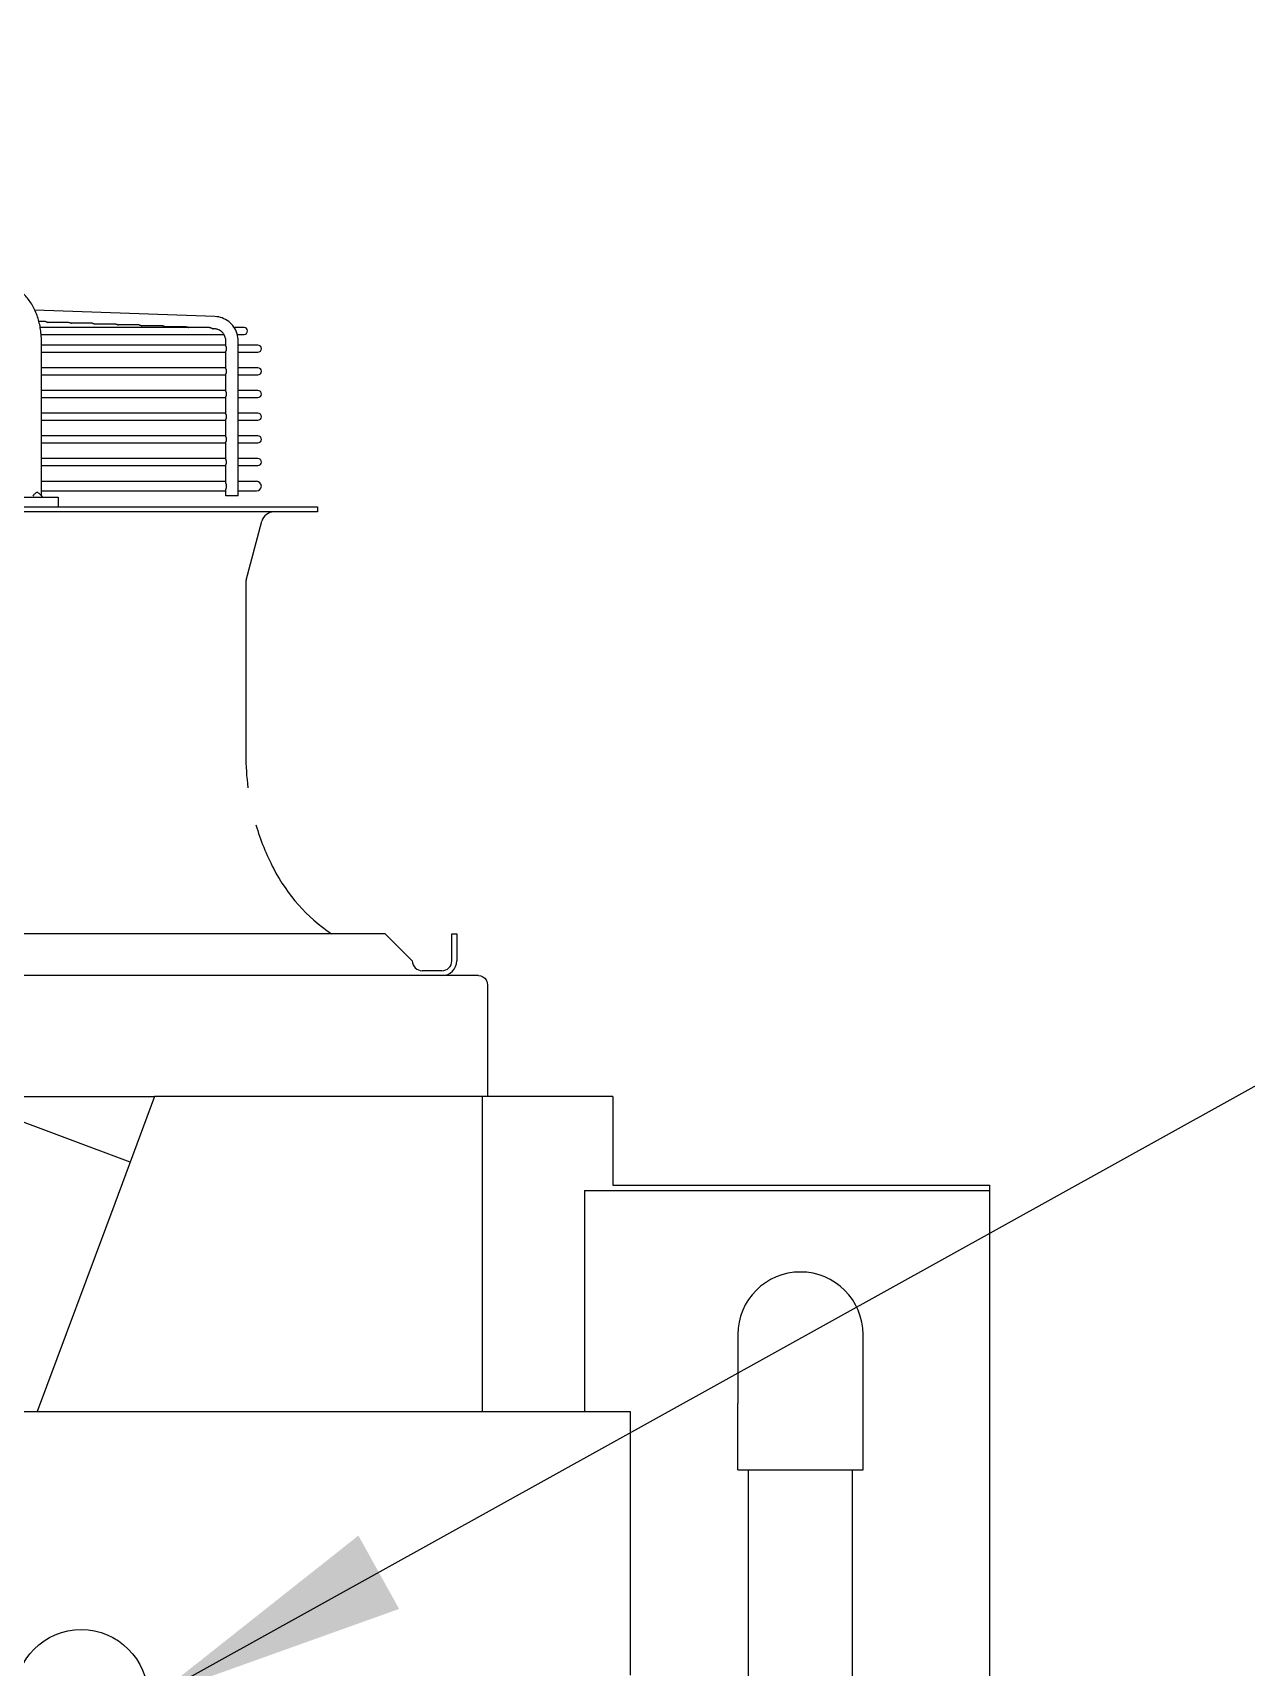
# Model space of a CAD drawing. Header units: millimetres. Extents: x 17046 to 32328, y 18593 to 29476.
# Drawn here: x 17179.66 to 17199.03, y 18965.62 to 18991.71 of the extents above; entities that cross this region are included whole.
import ezdxf

# ---------------------------------------------------------------- set-up
doc = ezdxf.new("R2010")
doc.units = ezdxf.units.MM
doc.header["$LTSCALE"] = 5
for name, color, linetype in [('COILCONN-CO2-CONTROL-COPPER', 7, 'Continuous'), ('CONDENSER-CO2-CONTROL', 7, 'Continuous'), ('RECIRCULATION-CONTROL', 3, 'Continuous'), ('UNIT', 6, 'Continuous'), ('WS-NO-CONTROL', 3, 'Continuous')]:
    doc.layers.add(name, color=color, linetype=linetype)
doc.styles.add('SUBMITTAL', font='romans.shx', dxfattribs={"width": 0.75})
doc.dimstyles.new('SUBMITTAL', dxfattribs={"dimtxt": 0.09375, "dimasz": 0.09375, "dimexe": 0.03125, "dimexo": 0.0625, "dimgap": 0.0625, "dimtad": 0, "dimdec": 4, "dimzin": 4, "dimdsep": 46, "dimlunit": 4, "dimtxsty": 'SUBMITTAL', "dimcen": 0.09375, "dimclre": 6, "dimadec": 0, "dimazin": 0, "dimtfac": 1, "dimtdec": 0, "dimtofl": 0, "dimtmove": 0, "dimatfit": 3, "dimfxl": 0, "dimfrac": 2, "dimtolj": 1, "dimtzin": 4, "dimarcsym": 0})

msp = doc.modelspace()

# ---------------------------------------------------------------- linework, layer by layer
at = {"layer": 'CONDENSER-CO2-CONTROL'}
msp.add_circle((17180.4359, 18965.1592), 1.0625, dxfattribs=at)
at = {"layer": 'RECIRCULATION-CONTROL'}
for p, q in [((17190.9133, 18970.9282), (17190.9133, 18969.8282)), ((17192.9133, 18969.8282), (17192.9133, 18970.9282)), ((17190.9133, 18968.7719), (17190.9133, 18969.8282)), ((17192.9133, 18968.7719), (17192.9133, 18969.8282)), ((17190.9133, 18968.7719), (17192.9133, 18968.7719)), ((17191.0833, 18947.1784), (17191.0833, 18968.7719)), ((17192.7433, 18947.1784), (17192.7433, 18968.7719))]:
    msp.add_line(p, q, dxfattribs=at)
msp.add_arc((17191.9133, 18970.9282), 1, 0, 180, dxfattribs=at)
at = {"layer": 'UNIT'}
for p, q in [((17182.5703, 18987.1791), (17179.6951, 18987.283)), ((17179.8653, 18987.0982), (17179.761, 18987.0982)), ((17182.4846, 18987.0037), (17179.7815, 18987.0037)), ((17180.2395, 18987.0847), (17179.9061, 18987.0847)), ((17180.6136, 18987.0712), (17180.2802, 18987.0712)), ((17180.9878, 18987.0577), (17180.6544, 18987.0577)), ((17181.362, 18987.0442), (17181.0286, 18987.0442)), ((17181.7362, 18987.0307), (17181.4028, 18987.0307)), ((17182.1104, 18987.0172), (17181.777, 18987.0172)), ((17182.5632, 18986.9824), (17182.541, 18986.9832)), ((17183.0348, 18987.0037), (17182.8762, 18987.0037)), ((17179.7958, 18986.8935), (17182.7131, 18986.8935)), ((17179.8004, 18984.3163), (17179.8004, 18986.7856)), ((17182.7436, 18986.7218), (17179.8004, 18986.7218)), ((17182.7436, 18986.7058), (17182.7436, 18986.7856)), ((17182.9258, 18986.8935), (17183.0348, 18986.8935)), ((17182.9405, 18984.3163), (17182.9405, 18986.7856)), ((17183.2552, 18986.7218), (17182.9405, 18986.7218)), ((17179.8004, 18986.6115), (17182.7436, 18986.6115)), ((17182.7436, 18986.3436), (17182.7436, 18986.6275)), ((17182.9405, 18986.6115), (17183.2552, 18986.6115)), ((17182.7436, 18986.3596), (17179.8004, 18986.3596)), ((17179.8004, 18986.2493), (17182.7436, 18986.2493)), ((17182.7436, 18985.9814), (17182.7436, 18986.2653)), ((17183.2552, 18986.3596), (17182.9405, 18986.3596)), ((17182.9405, 18986.2493), (17183.2552, 18986.2493)), ((17182.7436, 18985.9974), (17179.8004, 18985.9974)), ((17182.7436, 18985.6192), (17182.7436, 18985.9031)), ((17183.2552, 18985.9974), (17182.9405, 18985.9974)), ((17179.8004, 18985.8871), (17182.7436, 18985.8871)), ((17182.7436, 18985.6352), (17179.8004, 18985.6352)), ((17182.9405, 18985.8871), (17183.2552, 18985.8871)), ((17183.2552, 18985.6352), (17182.9405, 18985.6352)), ((17179.8004, 18985.5249), (17182.7436, 18985.5249)), ((17182.7436, 18985.257), (17182.7436, 18985.5409)), ((17182.9405, 18985.5249), (17183.2552, 18985.5249)), ((17182.7436, 18985.2729), (17179.8004, 18985.2729)), ((17179.8004, 18985.1627), (17182.7436, 18985.1627)), ((17182.7436, 18984.8948), (17182.7436, 18985.1787)), ((17183.2552, 18985.2729), (17182.9405, 18985.2729)), ((17182.9405, 18985.1627), (17183.2552, 18985.1627)), ((17182.7436, 18984.9107), (17179.8004, 18984.9107)), ((17183.2552, 18984.9107), (17182.9405, 18984.9107)), ((17179.8004, 18984.8005), (17182.7436, 18984.8005)), ((17182.7436, 18984.5191), (17182.7436, 18984.8165)), ((17182.9405, 18984.8005), (17183.2552, 18984.8005)), ((17182.7436, 18984.5485), (17179.8004, 18984.5485)), ((17179.8004, 18984.395), (17182.7436, 18984.395)), ((17182.7436, 18984.3163), (17182.7436, 18984.4245)), ((17183.2336, 18984.5485), (17182.9405, 18984.5485)), ((17182.9405, 18984.395), (17183.2336, 18984.395)), ((17150.4639, 18984.1391), (17184.2041, 18984.1391)), ((17177.8431, 18984.2966), (17180.0702, 18984.2966)), ((17180.0702, 18984.2966), (17180.0702, 18984.1391)), ((17182.9405, 18984.3163), (17182.7436, 18984.3163)), ((17184.2041, 18984.1391), (17184.2041, 18984.0604)), ((17184.2041, 18984.0604), (17150.4639, 18984.0604)), ((17183.069, 18982.9726), (17183.3201, 18983.9142)), ((17183.0623, 18982.9219), (17183.0623, 18980.1809)), ((17185.2867, 18977.3281), (17145.8446, 18977.3281)), ((17185.7198, 18976.895), (17185.2867, 18977.3281)), ((17186.3497, 18976.895), (17186.3497, 18977.3281)), ((17186.3497, 18977.3281), (17186.4285, 18977.3281)), ((17186.4285, 18977.3281), (17186.4285, 18976.895)), ((17186.7779, 18976.6588), (17109.3074, 18976.6588)), ((17186.1922, 18976.7375), (17185.8773, 18976.7375)), ((17186.9176, 18976.519), (17186.9176, 18974.7296)), ((17181.2163, 18973.6815), (17177.5855, 18975.0354)), ((17178.4055, 18974.7296), (17181.6072, 18974.7296)), ((17181.6072, 18974.7296), (17180.9694, 18973.0192)), ((17188.9178, 18974.7296), (17181.6072, 18974.7296)), ((17186.8395, 18969.7006), (17186.8395, 18974.7296)), ((17188.9178, 18974.7296), (17188.9178, 18973.3122)), ((17188.4674, 18973.2291), (17188.4674, 18969.7007)), ((17188.4674, 18973.2291), (17194.9361, 18973.2291)), ((17188.9178, 18973.3122), (17194.9361, 18973.3122)), ((17194.9361, 18898.9392), (17194.9361, 18973.3122)), ((17180.9694, 18973.0192), (17179.7318, 18969.7005)), ((17179.0052, 18969.7005), (17189.1952, 18969.7007)), ((17189.1952, 18969.7007), (17189.1953, 18965.491))]:
    msp.add_line(p, q, dxfattribs=at)
for centre, radius, start, end in [((17183.0348, 18986.9486), 0.0551, 270, 90), ((17183.2552, 18986.6666), 0.0551, 270, 90), ((17183.2552, 18986.3044), 0.0551, 270, 90), ((17183.2552, 18985.9422), 0.0551, 270, 90), ((17183.2552, 18985.58), 0.0551, 270, 90), ((17183.2552, 18985.2178), 0.0551, 270, 90), ((17183.2552, 18984.8556), 0.0551, 270, 90), ((17183.2336, 18984.4718), 0.0768, 270, 90), ((17183.5103, 18983.8635), 0.1969, 90, 165.06858), ((17183.2592, 18982.9219), 0.1969, 165.06858, 180), ((17186.9993, 18980.1809), 3.937, 180, 187.61931), ((17186.9993, 18980.1809), 3.937, 196.4656, 207.50184), ((17186.0215, 18979.6719), 2.8346, 207.50184, 235.77552), ((17185.8773, 18976.895), 0.1575, 180, 270), ((17186.1922, 18976.895), 0.1575, 270, 0), ((17186.1922, 18976.895), 0.2362, 270, 0)]:
    msp.add_arc(centre, radius, start, end, dxfattribs=at)
for points, knots in [([(17179.8004, 18986.7856), (17179.8004, 18986.8212), (17179.7989, 18986.8571), (17179.7959, 18986.8925), (17179.7929, 18986.9279), (17179.7885, 18986.9629), (17179.7826, 18986.9976), (17179.7767, 18987.0322), (17179.7693, 18987.0666), (17179.7605, 18987.1001), (17179.7518, 18987.1335), (17179.7417, 18987.166), (17179.7302, 18987.1978), (17179.7187, 18987.2295), (17179.7058, 18987.2605), (17179.6918, 18987.2901), (17179.6777, 18987.3198), (17179.6625, 18987.348), (17179.6461, 18987.3751), (17179.6297, 18987.4022), (17179.612, 18987.428), (17179.5934, 18987.4522), (17179.5749, 18987.4763), (17179.5554, 18987.4988), (17179.535, 18987.5196), (17179.5145, 18987.5405), (17179.4931, 18987.5598), (17179.4711, 18987.5771), (17179.449, 18987.5944), (17179.4264, 18987.6098), (17179.403, 18987.6234), (17179.3797, 18987.6369), (17179.3557, 18987.6485), (17179.3314, 18987.6581), (17179.3071, 18987.6676), (17179.2826, 18987.6751), (17179.2576, 18987.6805), (17179.2327, 18987.686), (17179.2074, 18987.6894), (17179.1822, 18987.6906)], [0, 0, 0, 0, 0.076921, 0.076921, 0.076921, 0.1538421, 0.1538421, 0.1538421, 0.2307631, 0.2307631, 0.2307631, 0.3076842, 0.3076842, 0.3076842, 0.3846052, 0.3846052, 0.3846052, 0.4615263, 0.4615263, 0.4615263, 0.5384473, 0.5384473, 0.5384473, 0.6153684, 0.6153684, 0.6153684, 0.6922894, 0.6922894, 0.6922894, 0.7692105, 0.7692105, 0.7692105, 0.8461315, 0.8461315, 0.8461315, 0.9230526, 0.9230526, 0.9230526, 1, 1, 1, 1]), ([(17179.8653, 18987.0982), (17179.8654, 18987.0982), (17179.8655, 18987.0982), (17179.8657, 18987.0982), (17179.8666, 18987.0982), (17179.8676, 18987.0981), (17179.8686, 18987.0981), (17179.8695, 18987.098), (17179.8705, 18987.0979), (17179.8715, 18987.0978), (17179.8725, 18987.0977), (17179.8735, 18987.0975), (17179.8745, 18987.0974), (17179.8755, 18987.0972), (17179.8765, 18987.097), (17179.8775, 18987.0968), (17179.8785, 18987.0966), (17179.8795, 18987.0963), (17179.8805, 18987.096), (17179.8815, 18987.0958), (17179.8825, 18987.0955), (17179.8835, 18987.0952), (17179.8845, 18987.0948), (17179.8855, 18987.0945), (17179.8865, 18987.0941), (17179.8875, 18987.0938), (17179.8885, 18987.0934), (17179.8895, 18987.093), (17179.8905, 18987.0926), (17179.8915, 18987.0922), (17179.8925, 18987.0917), (17179.8935, 18987.0913), (17179.8945, 18987.0908), (17179.8954, 18987.0904), (17179.8964, 18987.0899), (17179.8974, 18987.0894), (17179.8983, 18987.0889), (17179.8993, 18987.0884), (17179.9002, 18987.0879), (17179.9012, 18987.0874), (17179.9021, 18987.0869), (17179.903, 18987.0864), (17179.904, 18987.0859), (17179.9047, 18987.0855), (17179.9054, 18987.0851), (17179.9061, 18987.0847)], [0.48439597, 0.48439597, 0.48439597, 0.48439597, 0.48780488, 0.48780488, 0.48780488, 0.51219512, 0.51219512, 0.51219512, 0.53658537, 0.53658537, 0.53658537, 0.56097561, 0.56097561, 0.56097561, 0.58536585, 0.58536585, 0.58536585, 0.6097561, 0.6097561, 0.6097561, 0.63414634, 0.63414634, 0.63414634, 0.65853659, 0.65853659, 0.65853659, 0.68292683, 0.68292683, 0.68292683, 0.70731707, 0.70731707, 0.70731707, 0.73170732, 0.73170732, 0.73170732, 0.75609756, 0.75609756, 0.75609756, 0.7804878, 0.7804878, 0.7804878, 0.80487805, 0.80487805, 0.80487805, 0.82380204, 0.82380204, 0.82380204, 0.82380204]), ([(17180.2395, 18987.0847), (17180.2396, 18987.0847), (17180.2397, 18987.0847), (17180.2399, 18987.0847), (17180.2408, 18987.0847), (17180.2418, 18987.0846), (17180.2428, 18987.0846), (17180.2437, 18987.0845), (17180.2447, 18987.0844), (17180.2457, 18987.0843), (17180.2467, 18987.0842), (17180.2477, 18987.084), (17180.2487, 18987.0839), (17180.2497, 18987.0837), (17180.2507, 18987.0835), (17180.2517, 18987.0833), (17180.2527, 18987.0831), (17180.2537, 18987.0828), (17180.2547, 18987.0825), (17180.2557, 18987.0823), (17180.2567, 18987.082), (17180.2577, 18987.0817), (17180.2587, 18987.0813), (17180.2598, 18987.081), (17180.2608, 18987.0806), (17180.2618, 18987.0803), (17180.2628, 18987.0799), (17180.2637, 18987.0795), (17180.2647, 18987.0791), (17180.2657, 18987.0787), (17180.2667, 18987.0782), (17180.2677, 18987.0778), (17180.2687, 18987.0773), (17180.2697, 18987.0768), (17180.2706, 18987.0764), (17180.2716, 18987.0759), (17180.2726, 18987.0754), (17180.2735, 18987.0749), (17180.2745, 18987.0744), (17180.2754, 18987.0739), (17180.2763, 18987.0734), (17180.2773, 18987.0729), (17180.2782, 18987.0724), (17180.2789, 18987.072), (17180.2796, 18987.0716), (17180.2802, 18987.0712)], [0.48440995, 0.48440995, 0.48440995, 0.48440995, 0.48780488, 0.48780488, 0.48780488, 0.51219512, 0.51219512, 0.51219512, 0.53658537, 0.53658537, 0.53658537, 0.56097561, 0.56097561, 0.56097561, 0.58536585, 0.58536585, 0.58536585, 0.6097561, 0.6097561, 0.6097561, 0.63414634, 0.63414634, 0.63414634, 0.65853659, 0.65853659, 0.65853659, 0.68292683, 0.68292683, 0.68292683, 0.70731707, 0.70731707, 0.70731707, 0.73170732, 0.73170732, 0.73170732, 0.75609756, 0.75609756, 0.75609756, 0.7804878, 0.7804878, 0.7804878, 0.80487805, 0.80487805, 0.80487805, 0.82345363, 0.82345363, 0.82345363, 0.82345363]), ([(17180.6136, 18987.0712), (17180.6138, 18987.0712), (17180.6139, 18987.0712), (17180.614, 18987.0712), (17180.615, 18987.0712), (17180.616, 18987.0711), (17180.617, 18987.0711), (17180.6179, 18987.071), (17180.6189, 18987.0709), (17180.6199, 18987.0708), (17180.6209, 18987.0707), (17180.6219, 18987.0706), (17180.6229, 18987.0704), (17180.6239, 18987.0702), (17180.6249, 18987.07), (17180.6259, 18987.0698), (17180.6269, 18987.0696), (17180.6279, 18987.0693), (17180.6289, 18987.069), (17180.6299, 18987.0688), (17180.6309, 18987.0685), (17180.6319, 18987.0682), (17180.633, 18987.0678), (17180.634, 18987.0675), (17180.635, 18987.0671), (17180.636, 18987.0668), (17180.637, 18987.0664), (17180.638, 18987.066), (17180.639, 18987.0656), (17180.6399, 18987.0652), (17180.6409, 18987.0647), (17180.6419, 18987.0643), (17180.6429, 18987.0638), (17180.6439, 18987.0633), (17180.6448, 18987.0629), (17180.6458, 18987.0624), (17180.6468, 18987.0619), (17180.6477, 18987.0614), (17180.6487, 18987.0609), (17180.6496, 18987.0604), (17180.6505, 18987.0599), (17180.6515, 18987.0594), (17180.6524, 18987.0588), (17180.6531, 18987.0585), (17180.6538, 18987.0581), (17180.6544, 18987.0577)], [0.48442393, 0.48442393, 0.48442393, 0.48442393, 0.48780488, 0.48780488, 0.48780488, 0.51219512, 0.51219512, 0.51219512, 0.53658537, 0.53658537, 0.53658537, 0.56097561, 0.56097561, 0.56097561, 0.58536585, 0.58536585, 0.58536585, 0.6097561, 0.6097561, 0.6097561, 0.63414634, 0.63414634, 0.63414634, 0.65853659, 0.65853659, 0.65853659, 0.68292683, 0.68292683, 0.68292683, 0.70731707, 0.70731707, 0.70731707, 0.73170732, 0.73170732, 0.73170732, 0.75609756, 0.75609756, 0.75609756, 0.7804878, 0.7804878, 0.7804878, 0.80487805, 0.80487805, 0.80487805, 0.82310602, 0.82310602, 0.82310602, 0.82310602]), ([(17180.9878, 18987.0577), (17180.988, 18987.0577), (17180.9881, 18987.0577), (17180.9882, 18987.0577), (17180.9892, 18987.0577), (17180.9902, 18987.0576), (17180.9911, 18987.0576), (17180.9921, 18987.0575), (17180.9931, 18987.0574), (17180.9941, 18987.0573), (17180.9951, 18987.0572), (17180.9961, 18987.0571), (17180.9971, 18987.0569), (17180.9981, 18987.0567), (17180.9991, 18987.0565), (17181.0001, 18987.0563), (17181.0011, 18987.0561), (17181.0021, 18987.0558), (17181.0031, 18987.0556), (17181.0041, 18987.0553), (17181.0051, 18987.055), (17181.0062, 18987.0547), (17181.0072, 18987.0543), (17181.0082, 18987.054), (17181.0092, 18987.0536), (17181.0102, 18987.0533), (17181.0112, 18987.0529), (17181.0122, 18987.0525), (17181.0132, 18987.0521), (17181.0142, 18987.0516), (17181.0151, 18987.0512), (17181.0161, 18987.0508), (17181.0171, 18987.0503), (17181.0181, 18987.0498), (17181.0191, 18987.0494), (17181.02, 18987.0489), (17181.021, 18987.0484), (17181.0219, 18987.0479), (17181.0229, 18987.0474), (17181.0238, 18987.0469), (17181.0248, 18987.0464), (17181.0257, 18987.0458), (17181.0266, 18987.0453), (17181.0273, 18987.0449), (17181.0279, 18987.0446), (17181.0286, 18987.0442)], [0.48443789, 0.48443789, 0.48443789, 0.48443789, 0.48780488, 0.48780488, 0.48780488, 0.51219512, 0.51219512, 0.51219512, 0.53658537, 0.53658537, 0.53658537, 0.56097561, 0.56097561, 0.56097561, 0.58536585, 0.58536585, 0.58536585, 0.6097561, 0.6097561, 0.6097561, 0.63414634, 0.63414634, 0.63414634, 0.65853659, 0.65853659, 0.65853659, 0.68292683, 0.68292683, 0.68292683, 0.70731707, 0.70731707, 0.70731707, 0.73170732, 0.73170732, 0.73170732, 0.75609756, 0.75609756, 0.75609756, 0.7804878, 0.7804878, 0.7804878, 0.80487805, 0.80487805, 0.80487805, 0.82275922, 0.82275922, 0.82275922, 0.82275922]), ([(17181.362, 18987.0442), (17181.3622, 18987.0442), (17181.3623, 18987.0442), (17181.3624, 18987.0442), (17181.3634, 18987.0442), (17181.3644, 18987.0442), (17181.3653, 18987.0441), (17181.3663, 18987.044), (17181.3673, 18987.0439), (17181.3683, 18987.0438), (17181.3693, 18987.0437), (17181.3703, 18987.0436), (17181.3713, 18987.0434), (17181.3723, 18987.0432), (17181.3733, 18987.043), (17181.3743, 18987.0428), (17181.3753, 18987.0426), (17181.3763, 18987.0423), (17181.3773, 18987.0421), (17181.3783, 18987.0418), (17181.3793, 18987.0415), (17181.3804, 18987.0412), (17181.3814, 18987.0408), (17181.3824, 18987.0405), (17181.3834, 18987.0401), (17181.3844, 18987.0398), (17181.3854, 18987.0394), (17181.3864, 18987.039), (17181.3874, 18987.0386), (17181.3884, 18987.0381), (17181.3894, 18987.0377), (17181.3903, 18987.0373), (17181.3913, 18987.0368), (17181.3923, 18987.0363), (17181.3933, 18987.0359), (17181.3942, 18987.0354), (17181.3952, 18987.0349), (17181.3962, 18987.0344), (17181.3971, 18987.0339), (17181.398, 18987.0334), (17181.399, 18987.0328), (17181.3999, 18987.0323), (17181.4008, 18987.0318), (17181.4015, 18987.0314), (17181.4021, 18987.0311), (17181.4028, 18987.0307)], [0.48445184, 0.48445184, 0.48445184, 0.48445184, 0.48780488, 0.48780488, 0.48780488, 0.51219512, 0.51219512, 0.51219512, 0.53658537, 0.53658537, 0.53658537, 0.56097561, 0.56097561, 0.56097561, 0.58536585, 0.58536585, 0.58536585, 0.6097561, 0.6097561, 0.6097561, 0.63414634, 0.63414634, 0.63414634, 0.65853659, 0.65853659, 0.65853659, 0.68292683, 0.68292683, 0.68292683, 0.70731707, 0.70731707, 0.70731707, 0.73170732, 0.73170732, 0.73170732, 0.75609756, 0.75609756, 0.75609756, 0.7804878, 0.7804878, 0.7804878, 0.80487805, 0.80487805, 0.80487805, 0.82241329, 0.82241329, 0.82241329, 0.82241329]), ([(17181.7362, 18987.0307), (17181.7364, 18987.0307), (17181.7365, 18987.0307), (17181.7366, 18987.0307), (17181.7376, 18987.0307), (17181.7386, 18987.0307), (17181.7395, 18987.0306), (17181.7405, 18987.0305), (17181.7415, 18987.0304), (17181.7425, 18987.0303), (17181.7435, 18987.0302), (17181.7445, 18987.0301), (17181.7455, 18987.0299), (17181.7465, 18987.0297), (17181.7475, 18987.0295), (17181.7485, 18987.0293), (17181.7495, 18987.0291), (17181.7505, 18987.0288), (17181.7515, 18987.0286), (17181.7525, 18987.0283), (17181.7536, 18987.028), (17181.7546, 18987.0277), (17181.7556, 18987.0273), (17181.7566, 18987.027), (17181.7576, 18987.0266), (17181.7586, 18987.0263), (17181.7596, 18987.0259), (17181.7606, 18987.0255), (17181.7616, 18987.0251), (17181.7626, 18987.0246), (17181.7636, 18987.0242), (17181.7646, 18987.0237), (17181.7655, 18987.0233), (17181.7665, 18987.0228), (17181.7675, 18987.0223), (17181.7685, 18987.0219), (17181.7694, 18987.0214), (17181.7704, 18987.0209), (17181.7713, 18987.0204), (17181.7723, 18987.0198), (17181.7732, 18987.0193), (17181.7741, 18987.0188), (17181.775, 18987.0183), (17181.7757, 18987.0179), (17181.7763, 18987.0176), (17181.777, 18987.0172)], [0.48446578, 0.48446578, 0.48446578, 0.48446578, 0.48780488, 0.48780488, 0.48780488, 0.51219512, 0.51219512, 0.51219512, 0.53658537, 0.53658537, 0.53658537, 0.56097561, 0.56097561, 0.56097561, 0.58536585, 0.58536585, 0.58536585, 0.6097561, 0.6097561, 0.6097561, 0.63414634, 0.63414634, 0.63414634, 0.65853659, 0.65853659, 0.65853659, 0.68292683, 0.68292683, 0.68292683, 0.70731707, 0.70731707, 0.70731707, 0.73170732, 0.73170732, 0.73170732, 0.75609756, 0.75609756, 0.75609756, 0.7804878, 0.7804878, 0.7804878, 0.80487805, 0.80487805, 0.80487805, 0.82206823, 0.82206823, 0.82206823, 0.82206823]), ([(17182.1104, 18987.0172), (17182.1105, 18987.0172), (17182.1107, 18987.0172), (17182.1108, 18987.0172), (17182.1118, 18987.0172), (17182.1127, 18987.0172), (17182.1137, 18987.0171), (17182.1147, 18987.017), (17182.1157, 18987.0169), (17182.1167, 18987.0168), (17182.1177, 18987.0167), (17182.1187, 18987.0166), (17182.1197, 18987.0164), (17182.1207, 18987.0162), (17182.1217, 18987.016), (17182.1227, 18987.0158), (17182.1237, 18987.0156), (17182.1247, 18987.0153), (17182.1257, 18987.0151), (17182.1268, 18987.0148), (17182.1278, 18987.0145), (17182.1288, 18987.0142), (17182.1298, 18987.0138), (17182.1308, 18987.0135), (17182.1318, 18987.0131), (17182.1328, 18987.0128), (17182.1338, 18987.0124), (17182.1348, 18987.012), (17182.1358, 18987.0116), (17182.1368, 18987.0111), (17182.1378, 18987.0107), (17182.1388, 18987.0102), (17182.1397, 18987.0098), (17182.1407, 18987.0093), (17182.1417, 18987.0088), (17182.1427, 18987.0083), (17182.1436, 18987.0078), (17182.1446, 18987.0073), (17182.1455, 18987.0068), (17182.1465, 18987.0063), (17182.1474, 18987.0058), (17182.1483, 18987.0053), (17182.1493, 18987.0048), (17182.1499, 18987.0044), (17182.1505, 18987.0041), (17182.1511, 18987.0037)], [0.48447969, 0.48447969, 0.48447969, 0.48447969, 0.48780488, 0.48780488, 0.48780488, 0.51219512, 0.51219512, 0.51219512, 0.53658537, 0.53658537, 0.53658537, 0.56097561, 0.56097561, 0.56097561, 0.58536585, 0.58536585, 0.58536585, 0.6097561, 0.6097561, 0.6097561, 0.63414634, 0.63414634, 0.63414634, 0.65853659, 0.65853659, 0.65853659, 0.68292683, 0.68292683, 0.68292683, 0.70731707, 0.70731707, 0.70731707, 0.73170732, 0.73170732, 0.73170732, 0.75609756, 0.75609756, 0.75609756, 0.7804878, 0.7804878, 0.7804878, 0.80487805, 0.80487805, 0.80487805, 0.82172407, 0.82172407, 0.82172407, 0.82172407]), ([(17182.4846, 18987.0037), (17182.4847, 18987.0037), (17182.4849, 18987.0037), (17182.485, 18987.0037), (17182.486, 18987.0037), (17182.4869, 18987.0037), (17182.4879, 18987.0036), (17182.4889, 18987.0035), (17182.4899, 18987.0034), (17182.4909, 18987.0033), (17182.4919, 18987.0032), (17182.4929, 18987.0031), (17182.4939, 18987.0029), (17182.4949, 18987.0027), (17182.4959, 18987.0025), (17182.4969, 18987.0023), (17182.4979, 18987.0021), (17182.4989, 18987.0018), (17182.4999, 18987.0016), (17182.501, 18987.0013), (17182.502, 18987.001), (17182.503, 18987.0007), (17182.504, 18987.0003), (17182.505, 18987), (17182.506, 18986.9996), (17182.507, 18986.9993), (17182.508, 18986.9989), (17182.509, 18986.9985), (17182.51, 18986.9981), (17182.511, 18986.9976), (17182.512, 18986.9972), (17182.513, 18986.9967), (17182.514, 18986.9963), (17182.5149, 18986.9958), (17182.5159, 18986.9953), (17182.5169, 18986.9948), (17182.5178, 18986.9943), (17182.5188, 18986.9938), (17182.5197, 18986.9933), (17182.5207, 18986.9928), (17182.5216, 18986.9923), (17182.5226, 18986.9918), (17182.5235, 18986.9913), (17182.5244, 18986.9907), (17182.5253, 18986.9902), (17182.5262, 18986.9897), (17182.5271, 18986.9892), (17182.528, 18986.9887), (17182.5288, 18986.9882), (17182.5297, 18986.9877), (17182.5305, 18986.9873), (17182.5313, 18986.9868), (17182.5321, 18986.9864), (17182.5329, 18986.986), (17182.5337, 18986.9856), (17182.5344, 18986.9852), (17182.5352, 18986.9849), (17182.5359, 18986.9846), (17182.5366, 18986.9843), (17182.5372, 18986.984), (17182.5379, 18986.9838), (17182.5385, 18986.9836), (17182.5391, 18986.9834), (17182.5397, 18986.9833), (17182.54, 18986.9833), (17182.5402, 18986.9832), (17182.5405, 18986.9832), (17182.5407, 18986.9832), (17182.5408, 18986.9832), (17182.541, 18986.9832)], [0.48449418, 0.48449418, 0.48449418, 0.48449418, 0.48780488, 0.48780488, 0.48780488, 0.51219512, 0.51219512, 0.51219512, 0.53658537, 0.53658537, 0.53658537, 0.56097561, 0.56097561, 0.56097561, 0.58536585, 0.58536585, 0.58536585, 0.6097561, 0.6097561, 0.6097561, 0.63414634, 0.63414634, 0.63414634, 0.65853659, 0.65853659, 0.65853659, 0.68292683, 0.68292683, 0.68292683, 0.70731707, 0.70731707, 0.70731707, 0.73170732, 0.73170732, 0.73170732, 0.75609756, 0.75609756, 0.75609756, 0.7804878, 0.7804878, 0.7804878, 0.80487805, 0.80487805, 0.80487805, 0.82926829, 0.82926829, 0.82926829, 0.85365854, 0.85365854, 0.85365854, 0.87804878, 0.87804878, 0.87804878, 0.90243902, 0.90243902, 0.90243902, 0.92682927, 0.92682927, 0.92682927, 0.95121951, 0.95121951, 0.95121951, 0.97560976, 0.97560976, 0.97560976, 0.98780488, 0.98780488, 0.98780488, 0.99598671, 0.99598671, 0.99598671, 0.99598671]), ([(17182.7436, 18986.7856), (17182.7436, 18986.8061), (17182.7405, 18986.8266), (17182.7286, 18986.8655), (17182.7198, 18986.8839), (17182.6973, 18986.9169), (17182.6837, 18986.9314), (17182.6532, 18986.9554), (17182.6362, 18986.9649), (17182.6006, 18986.978), (17182.582, 18986.9817), (17182.5632, 18986.9824)], [1.5707963, 1.5707963, 1.5707963, 1.5707963, 1.8779743, 1.8779743, 2.1851522, 2.1851522, 2.4923302, 2.4923302, 2.7995081, 2.7995081, 3.1066861, 3.1066861, 3.1066861, 3.1066861]), ([(17182.9405, 18986.7856), (17182.9405, 18986.8256), (17182.9345, 18986.8656), (17182.9111, 18986.9419), (17182.8937, 18986.9783), (17182.8488, 18987.0442), (17182.8213, 18987.0737), (17182.7588, 18987.1228), (17182.7238, 18987.1424), (17182.6493, 18987.1699), (17182.6099, 18987.1777), (17182.5703, 18987.1791)], [1.5707963, 1.5707963, 1.5707963, 1.5707963, 1.8779743, 1.8779743, 2.1851522, 2.1851522, 2.4923302, 2.4923302, 2.7995081, 2.7995081, 3.1066861, 3.1066861, 3.1066861, 3.1066861]), ([(17182.7436, 18986.7058), (17182.7436, 18986.7057), (17182.7436, 18986.7053), (17182.7437, 18986.7043), (17182.744, 18986.7027), (17182.7445, 18986.7009), (17182.7451, 18986.6989), (17182.7457, 18986.6968), (17182.7464, 18986.6945), (17182.7471, 18986.6921), (17182.7477, 18986.6895), (17182.7484, 18986.6869), (17182.7489, 18986.6842), (17182.7494, 18986.6814), (17182.7498, 18986.6785), (17182.7502, 18986.6756), (17182.7504, 18986.6726), (17182.7506, 18986.6697), (17182.7506, 18986.6677), (17182.7506, 18986.6666)], [0.23243635, 0.23243635, 0.23243635, 0.23243635, 0.23809524, 0.28571429, 0.33333333, 0.38095238, 0.42857143, 0.47619048, 0.52380952, 0.57142857, 0.61904762, 0.66666667, 0.71428571, 0.76190476, 0.80952381, 0.85714286, 0.9047619, 0.95238095, 1, 1, 1, 1]), ([(17182.7506, 18986.6666), (17182.7506, 18986.6656), (17182.7506, 18986.6636), (17182.7504, 18986.6607), (17182.7502, 18986.6577), (17182.7498, 18986.6548), (17182.7494, 18986.6519), (17182.7489, 18986.6491), (17182.7484, 18986.6464), (17182.7477, 18986.6438), (17182.7471, 18986.6412), (17182.7464, 18986.6388), (17182.7457, 18986.6365), (17182.7451, 18986.6344), (17182.7445, 18986.6324), (17182.744, 18986.6306), (17182.7437, 18986.629), (17182.7436, 18986.628), (17182.7436, 18986.6276), (17182.7436, 18986.6275)], [0, 0, 0, 0, 0.04761905, 0.0952381, 0.14285714, 0.19047619, 0.23809524, 0.28571429, 0.33333333, 0.38095238, 0.42857143, 0.47619048, 0.52380952, 0.57142857, 0.61904762, 0.66666667, 0.71428571, 0.76190476, 0.76755485, 0.76755485, 0.76755485, 0.76755485]), ([(17182.7436, 18986.3436), (17182.7436, 18986.3435), (17182.7436, 18986.3431), (17182.7437, 18986.3421), (17182.744, 18986.3405), (17182.7445, 18986.3387), (17182.7451, 18986.3367), (17182.7457, 18986.3346), (17182.7464, 18986.3323), (17182.7471, 18986.3299), (17182.7477, 18986.3273), (17182.7484, 18986.3247), (17182.7489, 18986.322), (17182.7494, 18986.3192), (17182.7498, 18986.3163), (17182.7502, 18986.3134), (17182.7504, 18986.3104), (17182.7506, 18986.3074), (17182.7506, 18986.3054), (17182.7506, 18986.3044)], [0.23243635, 0.23243635, 0.23243635, 0.23243635, 0.23809524, 0.28571429, 0.33333333, 0.38095238, 0.42857143, 0.47619048, 0.52380952, 0.57142857, 0.61904762, 0.66666667, 0.71428571, 0.76190476, 0.80952381, 0.85714286, 0.9047619, 0.95238095, 1, 1, 1, 1]), ([(17182.7506, 18986.3044), (17182.7506, 18986.3034), (17182.7506, 18986.3014), (17182.7504, 18986.2985), (17182.7502, 18986.2955), (17182.7498, 18986.2926), (17182.7494, 18986.2897), (17182.7489, 18986.2869), (17182.7484, 18986.2842), (17182.7477, 18986.2816), (17182.7471, 18986.279), (17182.7464, 18986.2766), (17182.7457, 18986.2743), (17182.7451, 18986.2722), (17182.7445, 18986.2702), (17182.744, 18986.2684), (17182.7437, 18986.2668), (17182.7436, 18986.2658), (17182.7436, 18986.2654), (17182.7436, 18986.2653)], [0, 0, 0, 0, 0.04761905, 0.0952381, 0.14285714, 0.19047619, 0.23809524, 0.28571429, 0.33333333, 0.38095238, 0.42857143, 0.47619048, 0.52380952, 0.57142857, 0.61904762, 0.66666667, 0.71428571, 0.76190476, 0.76755485, 0.76755485, 0.76755485, 0.76755485]), ([(17182.7436, 18985.9814), (17182.7436, 18985.9813), (17182.7436, 18985.9809), (17182.7437, 18985.9799), (17182.744, 18985.9783), (17182.7445, 18985.9765), (17182.7451, 18985.9745), (17182.7457, 18985.9724), (17182.7464, 18985.9701), (17182.7471, 18985.9677), (17182.7477, 18985.9651), (17182.7484, 18985.9625), (17182.7489, 18985.9598), (17182.7494, 18985.957), (17182.7498, 18985.9541), (17182.7502, 18985.9512), (17182.7504, 18985.9482), (17182.7506, 18985.9452), (17182.7506, 18985.9432), (17182.7506, 18985.9422)], [0.23243635, 0.23243635, 0.23243635, 0.23243635, 0.23809524, 0.28571429, 0.33333333, 0.38095238, 0.42857143, 0.47619048, 0.52380952, 0.57142857, 0.61904762, 0.66666667, 0.71428571, 0.76190476, 0.80952381, 0.85714286, 0.9047619, 0.95238095, 1, 1, 1, 1]), ([(17182.7506, 18985.9422), (17182.7506, 18985.9412), (17182.7506, 18985.9392), (17182.7504, 18985.9362), (17182.7502, 18985.9333), (17182.7498, 18985.9304), (17182.7494, 18985.9275), (17182.7489, 18985.9247), (17182.7484, 18985.922), (17182.7477, 18985.9193), (17182.7471, 18985.9168), (17182.7464, 18985.9144), (17182.7457, 18985.9121), (17182.7451, 18985.91), (17182.7445, 18985.908), (17182.744, 18985.9062), (17182.7437, 18985.9046), (17182.7436, 18985.9036), (17182.7436, 18985.9031), (17182.7436, 18985.9031)], [0, 0, 0, 0, 0.04761905, 0.0952381, 0.14285714, 0.19047619, 0.23809524, 0.28571429, 0.33333333, 0.38095238, 0.42857143, 0.47619048, 0.52380952, 0.57142857, 0.61904762, 0.66666667, 0.71428571, 0.76190476, 0.76755485, 0.76755485, 0.76755485, 0.76755485]), ([(17182.7436, 18985.6192), (17182.7436, 18985.6191), (17182.7436, 18985.6187), (17182.7437, 18985.6177), (17182.744, 18985.6161), (17182.7445, 18985.6143), (17182.7451, 18985.6123), (17182.7457, 18985.6102), (17182.7464, 18985.6079), (17182.7471, 18985.6055), (17182.7477, 18985.6029), (17182.7484, 18985.6003), (17182.7489, 18985.5976), (17182.7494, 18985.5948), (17182.7498, 18985.5919), (17182.7502, 18985.589), (17182.7504, 18985.586), (17182.7506, 18985.583), (17182.7506, 18985.581), (17182.7506, 18985.58)], [0.23243635, 0.23243635, 0.23243635, 0.23243635, 0.23809524, 0.28571429, 0.33333333, 0.38095238, 0.42857143, 0.47619048, 0.52380952, 0.57142857, 0.61904762, 0.66666667, 0.71428571, 0.76190476, 0.80952381, 0.85714286, 0.9047619, 0.95238095, 1, 1, 1, 1]), ([(17182.7506, 18985.58), (17182.7506, 18985.579), (17182.7506, 18985.577), (17182.7504, 18985.574), (17182.7502, 18985.5711), (17182.7498, 18985.5682), (17182.7494, 18985.5653), (17182.7489, 18985.5625), (17182.7484, 18985.5598), (17182.7477, 18985.5571), (17182.7471, 18985.5546), (17182.7464, 18985.5522), (17182.7457, 18985.5499), (17182.7451, 18985.5478), (17182.7445, 18985.5458), (17182.744, 18985.544), (17182.7437, 18985.5424), (17182.7436, 18985.5414), (17182.7436, 18985.5409), (17182.7436, 18985.5409)], [0, 0, 0, 0, 0.04761905, 0.0952381, 0.14285714, 0.19047619, 0.23809524, 0.28571429, 0.33333333, 0.38095238, 0.42857143, 0.47619048, 0.52380952, 0.57142857, 0.61904762, 0.66666667, 0.71428571, 0.76190476, 0.76755485, 0.76755485, 0.76755485, 0.76755485]), ([(17182.7436, 18985.257), (17182.7436, 18985.2569), (17182.7436, 18985.2565), (17182.7437, 18985.2555), (17182.744, 18985.2539), (17182.7445, 18985.2521), (17182.7451, 18985.2501), (17182.7457, 18985.2479), (17182.7464, 18985.2457), (17182.7471, 18985.2433), (17182.7477, 18985.2407), (17182.7484, 18985.2381), (17182.7489, 18985.2354), (17182.7494, 18985.2326), (17182.7498, 18985.2297), (17182.7502, 18985.2268), (17182.7504, 18985.2238), (17182.7506, 18985.2208), (17182.7506, 18985.2188), (17182.7506, 18985.2178)], [0.23243635, 0.23243635, 0.23243635, 0.23243635, 0.23809524, 0.28571429, 0.33333333, 0.38095238, 0.42857143, 0.47619048, 0.52380952, 0.57142857, 0.61904762, 0.66666667, 0.71428571, 0.76190476, 0.80952381, 0.85714286, 0.9047619, 0.95238095, 1, 1, 1, 1]), ([(17182.7506, 18985.2178), (17182.7506, 18985.2168), (17182.7506, 18985.2148), (17182.7504, 18985.2118), (17182.7502, 18985.2089), (17182.7498, 18985.206), (17182.7494, 18985.2031), (17182.7489, 18985.2003), (17182.7484, 18985.1976), (17182.7477, 18985.1949), (17182.7471, 18985.1924), (17182.7464, 18985.19), (17182.7457, 18985.1877), (17182.7451, 18985.1856), (17182.7445, 18985.1836), (17182.744, 18985.1818), (17182.7437, 18985.1802), (17182.7436, 18985.1792), (17182.7436, 18985.1787), (17182.7436, 18985.1787)], [0, 0, 0, 0, 0.04761905, 0.0952381, 0.14285714, 0.19047619, 0.23809524, 0.28571429, 0.33333333, 0.38095238, 0.42857143, 0.47619048, 0.52380952, 0.57142857, 0.61904762, 0.66666667, 0.71428571, 0.76190476, 0.76755485, 0.76755485, 0.76755485, 0.76755485]), ([(17182.7436, 18984.8948), (17182.7436, 18984.8947), (17182.7436, 18984.8942), (17182.7437, 18984.8933), (17182.744, 18984.8917), (17182.7445, 18984.8899), (17182.7451, 18984.8879), (17182.7457, 18984.8857), (17182.7464, 18984.8835), (17182.7471, 18984.881), (17182.7477, 18984.8785), (17182.7484, 18984.8759), (17182.7489, 18984.8732), (17182.7494, 18984.8704), (17182.7498, 18984.8675), (17182.7502, 18984.8646), (17182.7504, 18984.8616), (17182.7506, 18984.8586), (17182.7506, 18984.8566), (17182.7506, 18984.8556)], [0.23243635, 0.23243635, 0.23243635, 0.23243635, 0.23809524, 0.28571429, 0.33333333, 0.38095238, 0.42857143, 0.47619048, 0.52380952, 0.57142857, 0.61904762, 0.66666667, 0.71428571, 0.76190476, 0.80952381, 0.85714286, 0.9047619, 0.95238095, 1, 1, 1, 1]), ([(17182.7506, 18984.8556), (17182.7506, 18984.8546), (17182.7506, 18984.8526), (17182.7504, 18984.8496), (17182.7502, 18984.8467), (17182.7498, 18984.8438), (17182.7494, 18984.8409), (17182.7489, 18984.8381), (17182.7484, 18984.8354), (17182.7477, 18984.8327), (17182.7471, 18984.8302), (17182.7464, 18984.8278), (17182.7457, 18984.8255), (17182.7451, 18984.8234), (17182.7445, 18984.8214), (17182.744, 18984.8196), (17182.7437, 18984.818), (17182.7436, 18984.817), (17182.7436, 18984.8165), (17182.7436, 18984.8165)], [0, 0, 0, 0, 0.04761905, 0.0952381, 0.14285714, 0.19047619, 0.23809524, 0.28571429, 0.33333333, 0.38095238, 0.42857143, 0.47619048, 0.52380952, 0.57142857, 0.61904762, 0.66666667, 0.71428571, 0.76190476, 0.76755485, 0.76755485, 0.76755485, 0.76755485]), ([(17179.7725, 18984.3448), (17179.7693, 18984.3482), (17179.7662, 18984.3512), (17179.7573, 18984.3594), (17179.7517, 18984.3638), (17179.7433, 18984.3682), (17179.7404, 18984.3694), (17179.7352, 18984.3706), (17179.733, 18984.3709), (17179.7286, 18984.3709), (17179.7264, 18984.3706), (17179.7212, 18984.3694), (17179.7183, 18984.3682), (17179.7099, 18984.3638), (17179.7043, 18984.3594), (17179.6878, 18984.3443), (17179.6757, 18984.3305), (17179.6612, 18984.3128)], [-0.70512852, -0.70512852, -0.70512852, -0.70512852, -0.64697322, -0.64697322, -0.53019502, -0.53019502, -0.4705504, -0.4705504, -0.42676965, -0.42676965, -0.38298892, -0.38298892, -0.32334436, -0.32334436, -0.20656641, -0.20656641, -0.00000111, -0.00000111, -0.00000111, -0.00000111]), ([(17182.7436, 18984.5191), (17182.7436, 18984.5187), (17182.7436, 18984.5178), (17182.7438, 18984.5162), (17182.7442, 18984.5142), (17182.7447, 18984.5119), (17182.7453, 18984.5095), (17182.746, 18984.5068), (17182.7466, 18984.5039), (17182.7473, 18984.5008), (17182.748, 18984.4976), (17182.7486, 18984.4942), (17182.7492, 18984.4907), (17182.7497, 18984.4871), (17182.7501, 18984.4833), (17182.7504, 18984.4795), (17182.7506, 18984.4757), (17182.7506, 18984.4731), (17182.7506, 18984.4718)], [0.25278995, 0.25278995, 0.25278995, 0.25278995, 0.28571429, 0.33333333, 0.38095238, 0.42857143, 0.47619048, 0.52380952, 0.57142857, 0.61904762, 0.66666667, 0.71428571, 0.76190476, 0.80952381, 0.85714286, 0.9047619, 0.95238095, 1, 1, 1, 1]), ([(17182.7506, 18984.4718), (17182.7506, 18984.4705), (17182.7506, 18984.4679), (17182.7504, 18984.464), (17182.7501, 18984.4602), (17182.7497, 18984.4565), (17182.7492, 18984.4528), (17182.7486, 18984.4493), (17182.748, 18984.4459), (17182.7473, 18984.4427), (17182.7466, 18984.4396), (17182.746, 18984.4368), (17182.7453, 18984.4341), (17182.7447, 18984.4316), (17182.7442, 18984.4293), (17182.7438, 18984.4273), (17182.7436, 18984.4257), (17182.7436, 18984.4248), (17182.7436, 18984.4245)], [0, 0, 0, 0, 0.04761905, 0.0952381, 0.14285714, 0.19047619, 0.23809524, 0.28571429, 0.33333333, 0.38095238, 0.42857143, 0.47619048, 0.52380952, 0.57142857, 0.61904762, 0.66666667, 0.71428571, 0.74720158, 0.74720158, 0.74720158, 0.74720158]), ([(17186.7779, 18976.6588), (17186.8254, 18976.6588), (17186.8721, 18976.6326), (17186.897, 18976.5921), (17186.9104, 18976.5703), (17186.9176, 18976.5447), (17186.9176, 18976.519)], [0, 0, 0, 0, 1.020103, 1.020103, 1.020103, 1.5707963, 1.5707963, 1.5707963, 1.5707963])]:
    msp.add_open_spline(points, degree=3, knots=knots, dxfattribs=at)
msp.add_open_spline([(17179.7725, 18984.3448), (17179.7882, 18984.3285), (17179.8041, 18984.3124), (17179.8203, 18984.2966)], degree=3, dxfattribs=at)

# ---------------------------------------------------------------- leaders
at = {"layer": 'COILCONN-CO2-CONTROL-COPPER', "annotation_type": 0, "has_hookline": 1, "hookline_direction": 0, "text_width": 55.8146}
msp.add_leader([(17181.6234, 18965.1592), (17202.7359, 18976.8782), (17206.8085, 18976.8782)], dimstyle='SUBMITTAL', override={"dimscale": 58.18, "dimasz": 0.07, "dimgap": 0.03, "dimcen": 4.055284, "dimarcsym": 1}, dxfattribs=at)
at = {"layer": 'WS-NO-CONTROL', "annotation_type": 0, "has_hookline": 1, "hookline_direction": 0, "text_width": 57.0471}
msp.add_leader([(17137.2236, 18973.0438), (17202.7359, 19014.5105), (17206.8085, 19014.5105)], dimstyle='SUBMITTAL', override={"dimscale": 58.18, "dimasz": 0.07, "dimgap": 0.03, "dimcen": 4.055284, "dimarcsym": 1}, dxfattribs=at)

doc.saveas('drawing.dxf')
